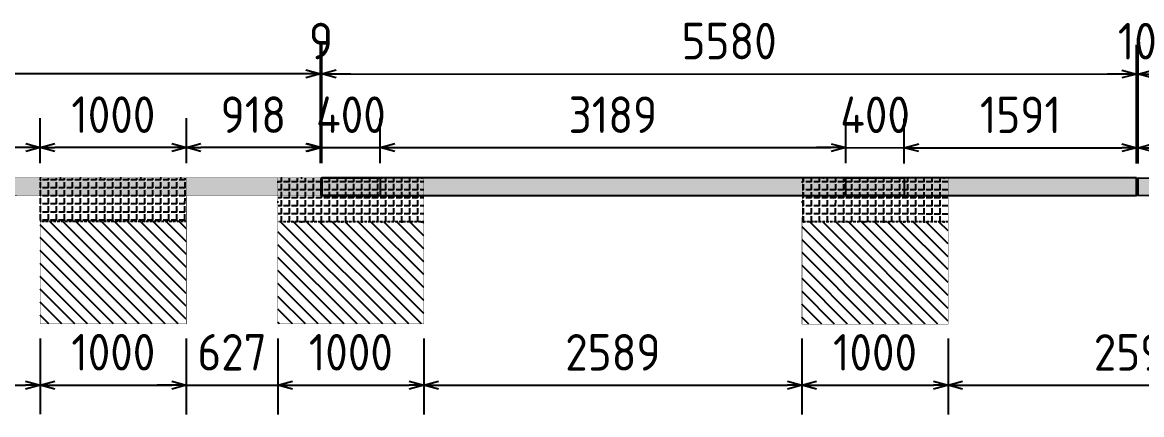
# Model space of a CAD drawing. Header units: centimetres. Extents: x -6122352 to 6876996, y -1694241 to 2592194.
# Drawn here: x 3282562 to 3290226, y 57756 to 60440 of the extents above; entities that cross this region are included whole.
import ezdxf

# ---------------------------------------------------------------- set-up
doc = ezdxf.new("R2010")
doc.units = ezdxf.units.CM
doc.header["$MEASUREMENT"] = 0
doc.header["$PDMODE"] = 66
doc.header["$PDSIZE"] = 100
doc.linetypes.add('CENTER', pattern=[2, 1.25, -0.25, 0.25, -0.25])
doc.linetypes.add('DASHED2', pattern=[0.375, 0.25, -0.125])
doc.layers.get('Defpoints').update_dxf_attribs({"color": 255, "linetype": 'CENTER'})
for name, color, linetype in [('@MI-FOOTINGS', 7, 'Continuous'), ('@MI-TYPE-01', 30, 'Continuous'), ('@MI-TYPE-02', 6, 'Continuous')]:
    doc.layers.add(name, color=color, linetype=linetype)
doc.styles.add('Schueco-BEMSTIL', font='isocpeur.ttf', dxfattribs={"width": 0.9})
doc.dimstyles.new('MI- JWC-TXT-2.5 MM', dxfattribs={"dimscale": 1.5, "dimtxt": 2.5, "dimasz": 1, "dimexe": 2, "dimexo": 1, "dimgap": 1, "dimtad": 1, "dimdec": 0, "dimdsep": 46, "dimtxsty": 'Schueco-BEMSTIL', "dimblk": 'OPEN30', "dimcen": 0, "dimdle": 2, "dimclrd": 140, "dimclre": 8, "dimclrt": 40, "dimadec": 0, "dimazin": 2, "dimtfac": 1, "dimtdec": 0, "dimtix": 1, "dimtmove": 2, "dimatfit": 3, "dimldrblk": 'OPEN', "dimfxl": 2, "dimlwd": -1, "dimlwe": -1, "dimarcsym": 0})

# ---------------------------------------------------------------- blocks, each defined once
blk = doc.blocks.new('T1-FOOTING')
at = {"transparency": 33554679}
h = blk.add_hatch(dxfattribs=at)
h.set_pattern_fill('ANGLE', color=256, scale=500)
h.set_pattern_definition([(0, (0, 0), (0, 137.5), [100, -37.5]), (90, (0, 0), (-137.5, 8e-15), [100, -37.5])])
h.paths.add_polyline_path([(-500, -300), (500, -300), (500, 0), (-500, 0)])
h.paths.add_polyline_path([(-499.75, -299.75), (499.75, -299.75), (499.75, -0.25), (-499.75, -0.25)], flags=16)
h = blk.add_hatch(dxfattribs=at)
h.set_pattern_fill('ANGLE', color=8, scale=200)
h.set_pattern_definition([(0, (0, 0), (0, 55), [40, -15]), (90, (0, 0), (-55, 3e-15), [40, -15])])
h.paths.add_polyline_path([(500, -300), (500, 0), (-500, 0), (-500, -300)])
h = blk.add_hatch(dxfattribs=at)
h.set_pattern_fill('ANSI31', color=8, scale=500)
h.paths.add_polyline_path([(500, -1000), (500, -300), (-500, -300), (-500, -1000)])
at = {"layer": '@MI-TYPE-01', "color": 240, "linetype": 'DASHED2', "true_color": 0xed1f24}
blk.add_line((-500, -300), (500, -300), dxfattribs=at)
at = {"layer": '@MI-TYPE-01', "color": 240, "true_color": 0xed1f24, "const_width": 2.5}
blk.add_lwpolyline([(-500, 0), (500, 0), (500, -1000), (-500, -1000)], close=True, dxfattribs=at)
blk = doc.blocks.new('_Open30')
at = {"color": 0, "linetype": 'ByBlock', "lineweight": -2}
for p, q in [((-1, 0.268), (0, 0)), ((0, 0), (-1, -0.268)), ((0, 0), (-1, 0))]:
    blk.add_line(p, q, dxfattribs=at)
blk = doc.blocks.new('*D919')
at = {"layer": '@MI-TYPE-02', "color": 8, "transparency": 16777216}
for p, q in [((382575.2, -149262.9), (383386.9, -149262.8)), ((382576.2, -155097.9), (383387.9, -155097.8))]:
    blk.add_line(p, q, dxfattribs=at)
at = {"layer": '@MI-TYPE-02', "color": 140, "transparency": 16777216}
blk.add_line((383187.9, -154997.8), (383186.9, -149362.8), dxfattribs=at)
at = {"layer": 'Defpoints', "color": 0, "transparency": 16777216}
for p in [(382475.2, -149263), (383186.9, -149262.8), (382476.2, -155098)]:
    blk.add_point(p, dxfattribs=at)
at = {"layer": '@MI-TYPE-02', "color": 140, "transparency": 16777216, "xscale": 100, "yscale": 100, "zscale": 100}
for p, rotation in [((383186.9, -149262.8), 90.01026582106833), ((383187.9, -155097.8), 270.0102658210683)]:
    blk.add_blockref('_Open30', p, dxfattribs=dict(at, rotation=rotation))
at = {"layer": '@MI-TYPE-02', "color": 40, "transparency": 16777216, "insert": (383412.4, -152180.3), "char_height": 250, "attachment_point": 5, "rotation": 270.01027, "style": 'Schueco-BEMSTIL'}
blk.add_mtext('5835', dxfattribs=at)
blk = doc.blocks.new('_Open')
at = {"color": 0, "linetype": 'ByBlock', "lineweight": -2}
for p, q in [((-1, 0.2), (0, 0)), ((-1, -0.2), (0, 0)), ((0, 0), (-1, 0))]:
    blk.add_line(p, q, dxfattribs=at)
blk = doc.blocks.new('*D920')
at = {"layer": '@MI-TYPE-02', "color": 8, "transparency": 16777216}
for p, q in [((382576.9, -154180.4), (382883.4, -154180.3)), ((382576.2, -155097.9), (382883.6, -155097.9))]:
    blk.add_line(p, q, dxfattribs=at)
at = {"layer": '@MI-TYPE-02', "color": 140, "transparency": 16777216}
blk.add_line((382683.6, -154997.9), (382683.4, -154280.4), dxfattribs=at)
at = {"layer": 'Defpoints', "color": 0, "transparency": 16777216}
for p in [(382476.9, -154180.4), (382683.4, -154180.4), (382476.2, -155098)]:
    blk.add_point(p, dxfattribs=at)
at = {"layer": '@MI-TYPE-02', "color": 140, "transparency": 16777216, "xscale": 100, "yscale": 100, "zscale": 100}
for p, rotation in [((382683.4, -154180.4), 90.01026582106833), ((382683.6, -155097.9), 270.0102658210683)]:
    blk.add_blockref('_Open30', p, dxfattribs=dict(at, rotation=rotation))
at = {"layer": '@MI-TYPE-02', "color": 40, "transparency": 16777216, "insert": (382908.5, -154639.1), "char_height": 250, "attachment_point": 5, "rotation": 270.01027, "style": 'Schueco-BEMSTIL'}
blk.add_mtext('918', dxfattribs=at)
blk = doc.blocks.new('*D921')
at = {"layer": '@MI-TYPE-02', "color": 8, "transparency": 16777216}
for p, q in [((382575.8, -153180.4), (382883.3, -153180.3)), ((382576.9, -154180.4), (382883.4, -154180.3))]:
    blk.add_line(p, q, dxfattribs=at)
at = {"layer": '@MI-TYPE-02', "color": 140, "transparency": 16777216}
blk.add_line((382683.4, -154080.4), (382683.3, -153280.4), dxfattribs=at)
at = {"layer": 'Defpoints', "color": 0, "transparency": 16777216}
for p in [(382475.8, -153180.4), (382683.3, -153180.4), (382476.9, -154180.4)]:
    blk.add_point(p, dxfattribs=at)
at = {"layer": '@MI-TYPE-02', "color": 140, "transparency": 16777216, "xscale": 100, "yscale": 100, "zscale": 100}
for p, rotation in [((382683.3, -153180.4), 90.01026582106833), ((382683.4, -154180.4), 270.0102658210683)]:
    blk.add_blockref('_Open30', p, dxfattribs=dict(at, rotation=rotation))
at = {"layer": '@MI-TYPE-02', "color": 40, "transparency": 16777216, "insert": (382908.3, -153680.3), "char_height": 250, "attachment_point": 5, "rotation": 270.01027, "style": 'Schueco-BEMSTIL'}
blk.add_mtext('1000', dxfattribs=at)
blk = doc.blocks.new('*D922')
at = {"layer": '@MI-TYPE-02', "color": 8, "transparency": 16777216}
for p, q in [((382576.4, -151180.4), (382882.9, -151180.3)), ((382575.8, -153180.4), (382883.3, -153180.3))]:
    blk.add_line(p, q, dxfattribs=at)
at = {"layer": '@MI-TYPE-02', "color": 140, "transparency": 16777216}
blk.add_line((382683.2, -153080.4), (382682.9, -151280.4), dxfattribs=at)
at = {"layer": 'Defpoints', "color": 0, "transparency": 16777216}
for p in [(382476.4, -151180.4), (382682.9, -151180.4), (382475.8, -153180.4)]:
    blk.add_point(p, dxfattribs=at)
at = {"layer": '@MI-TYPE-02', "color": 140, "transparency": 16777216, "xscale": 100, "yscale": 100, "zscale": 100}
for p, rotation in [((382682.9, -151180.4), 90.01026582106833), ((382683.3, -153180.4), 270.0102658210683)]:
    blk.add_blockref('_Open30', p, dxfattribs=dict(at, rotation=rotation))
at = {"layer": '@MI-TYPE-02', "color": 40, "transparency": 16777216, "insert": (382908.1, -152180.3), "char_height": 250, "attachment_point": 5, "rotation": 270.01027, "style": 'Schueco-BEMSTIL'}
blk.add_mtext('2000', dxfattribs=at)
blk = doc.blocks.new('RCC COPING')
at = {"layer": '@MI-TYPE-01', "transparency": 33554679}
h = blk.add_hatch(color=8, dxfattribs=at)
h.dxf.hatch_style = 1
h.paths.add_polyline_path([(60, 200), (-60, 200), (-60, -200), (60, -200)])
at = {"layer": '@MI-TYPE-01', "color": 30}
blk.add_lwpolyline([(-60, 200), (60, 200), (60, -200), (-60, -200)], close=True, dxfattribs=at)
blk = doc.blocks.new('31309MM')
at = {"layer": '@MI-TYPE-01', "transparency": 33554679}
h = blk.add_hatch(color=30, dxfattribs=at)
h.dxf.hatch_style = 1
h.paths.add_polyline_path([(0, 120), (5581.9, 120), (5581.9, 0), (0, 0)])
h.paths.add_polyline_path([(5591.9, 0), (12764, 0), (12764, 120), (5591.9, 120)])
h.paths.add_polyline_path([(12774, 120), (18355.6, 120), (18355.6, -0.2), (12774, -0.2)])
h.paths.add_polyline_path([(18365.7, -0.2), (23537.4, -0.2), (23537.4, 120), (18365.7, 120)])
h.paths.add_polyline_path([(23547.4, 120), (30719.5, 120), (30719.5, 0), (23547.4, 0)])
h.paths.add_polyline_path([(30729.5, 0), (36309.3, 0), (36309.3, 120), (30729.5, 120)])
at = {"layer": '@MI-TYPE-01', "color": 30}
for points in [[(23547.4, 120), (30719.5, 120), (30719.5, 0), (23547.4, 0)], [(30729.5, 0), (36309.3, 0), (36309.3, 120), (30729.5, 120)]]:
    blk.add_lwpolyline(points, close=True, dxfattribs=at)
at = {"layer": '@MI-TYPE-01', "color": 240, "true_color": 0xed1f24, "rotation": 89.95700707059105}
for p in [(32520.3, 60), (36109.3, 60.2)]:
    blk.add_blockref('RCC COPING', p, dxfattribs=at)
blk = doc.blocks.new('A$Ceca04276')
at = {"layer": '@MI-TYPE-01', "color": 30, "rotation": 89.98971944707202}
blk.add_blockref('31309MM', (0.5, 9.9), dxfattribs=at)
blk = doc.blocks.new('*D925')
at = {"layer": '@MI-TYPE-02', "color": 140, "transparency": 16777216}
for p, q in [((383187.9, -154997.8), (383187.9, -154897.8)), ((383187.9, -155097.8), (383187.9, -155106.9)), ((383187.9, -155206.9), (383188, -155306.9))]:
    blk.add_line(p, q, dxfattribs=at)
at = {"layer": '@MI-TYPE-02', "color": 8, "transparency": 16777216}
for p, q in [((382576.2, -155097.9), (383387.9, -155097.8)), ((382576.3, -155107), (383387.9, -155106.9))]:
    blk.add_line(p, q, dxfattribs=at)
at = {"layer": 'Defpoints', "color": 0, "transparency": 16777216}
for p in [(382476.2, -155098), (382476.3, -155107), (383187.9, -155106.9)]:
    blk.add_point(p, dxfattribs=at)
at = {"layer": '@MI-TYPE-02', "color": 140, "transparency": 16777216, "xscale": 100, "yscale": 100, "zscale": 100}
for p, rotation in [((383187.9, -155097.8), 270.0102658210683), ((383187.9, -155106.9), 90.01026582106833)]:
    blk.add_blockref('_Open30', p, dxfattribs=dict(at, rotation=rotation))
at = {"layer": '@MI-TYPE-02', "color": 40, "transparency": 16777216, "insert": (383412.9, -155102.3), "char_height": 250, "attachment_point": 5, "rotation": 270.01027, "style": 'Schueco-BEMSTIL'}
blk.add_mtext('9', dxfattribs=at)
blk = doc.blocks.new('*D1374')
at = {"layer": '@MI-TYPE-02', "color": 8, "transparency": 16777216}
for p, q in [((92.5, 42154.2), (904.1, 42154.4)), ((93.7, 36574.5), (905.1, 36574.6))]:
    blk.add_line(p, q, dxfattribs=at)
at = {"layer": '@MI-TYPE-02', "color": 140, "transparency": 16777216}
blk.add_line((704.1, 42054.3), (705.1, 36674.6), dxfattribs=at)
at = {"layer": 'Defpoints', "color": 0, "transparency": 16777216}
for p in [(-7.5, 42154.2), (-6.3, 36574.5), (705.1, 36574.6)]:
    blk.add_point(p, dxfattribs=at)
at = {"layer": '@MI-TYPE-02', "color": 140, "transparency": 16777216, "xscale": 100, "yscale": 100, "zscale": 100}
for p, rotation in [((704.1, 42154.3), 90.01026582106833), ((705.1, 36574.6), 270.0102658210683)]:
    blk.add_blockref('_Open30', p, dxfattribs=dict(at, rotation=rotation))
at = {"layer": '@MI-TYPE-02', "color": 40, "transparency": 16777216, "insert": (929.6, 39364.5), "char_height": 250, "attachment_point": 5, "rotation": 270.01027, "style": 'Schueco-BEMSTIL'}
blk.add_mtext('5580', dxfattribs=at)
blk = doc.blocks.new('*D1375')
at = {"layer": '@MI-TYPE-02', "color": 140, "transparency": 16777216}
for p, q in [((705.1, 36674.6), (705.1, 36774.6)), ((705.1, 36574.6), (705.1, 36564.6)), ((705.1, 36464.6), (705.1, 36364.6))]:
    blk.add_line(p, q, dxfattribs=at)
at = {"layer": '@MI-TYPE-02', "color": 8, "transparency": 16777216}
for p, q in [((93.7, 36574.5), (905.1, 36574.6)), ((93.7, 36564.5), (905.1, 36564.6))]:
    blk.add_line(p, q, dxfattribs=at)
at = {"layer": 'Defpoints', "color": 0, "transparency": 16777216}
for p in [(-6.3, 36574.5), (-6.3, 36564.5), (705.1, 36564.6)]:
    blk.add_point(p, dxfattribs=at)
at = {"layer": '@MI-TYPE-02', "color": 140, "transparency": 16777216, "xscale": 100, "yscale": 100, "zscale": 100}
for p, rotation in [((705.1, 36574.6), 270.0102658210683), ((705.1, 36564.6), 90.01026582106833)]:
    blk.add_blockref('_Open30', p, dxfattribs=dict(at, rotation=rotation))
at = {"layer": '@MI-TYPE-02', "color": 40, "transparency": 16777216, "insert": (930.1, 36569.6), "char_height": 250, "attachment_point": 5, "rotation": 270.01027, "style": 'Schueco-BEMSTIL'}
blk.add_mtext('10', dxfattribs=at)
blk = doc.blocks.new('*D1376')
at = {"layer": '@MI-TYPE-02', "color": 8, "transparency": 16777216}
for p, q in [((93.7, 36564.5), (905.1, 36564.6)), ((94.9, 29392.4), (906.4, 29392.5))]:
    blk.add_line(p, q, dxfattribs=at)
at = {"layer": '@MI-TYPE-02', "color": 140, "transparency": 16777216}
blk.add_line((705.1, 36464.6), (706.4, 29492.5), dxfattribs=at)
at = {"layer": 'Defpoints', "color": 0, "transparency": 16777216}
for p in [(-6.3, 36564.5), (-5.1, 29392.3), (706.4, 29392.5)]:
    blk.add_point(p, dxfattribs=at)
at = {"layer": '@MI-TYPE-02', "color": 140, "transparency": 16777216, "xscale": 100, "yscale": 100, "zscale": 100}
for p, rotation in [((705.1, 36564.6), 90.01026582106833), ((706.4, 29392.5), 270.0102658210683)]:
    blk.add_blockref('_Open30', p, dxfattribs=dict(at, rotation=rotation))
at = {"layer": '@MI-TYPE-02', "color": 40, "transparency": 16777216, "insert": (930.7, 32978.6), "char_height": 250, "attachment_point": 5, "rotation": 270.01027, "style": 'Schueco-BEMSTIL'}
blk.add_mtext('7172', dxfattribs=at)
blk = doc.blocks.new('*D926')
at = {"layer": '@MI-TYPE-02', "color": 140, "transparency": 16777216}
for p, q in [((382683.6, -155006.9), (382683.6, -154906.9)), ((382683.6, -155106.9), (382683.7, -155507)), ((382683.7, -155607), (382683.7, -155707))]:
    blk.add_line(p, q, dxfattribs=at)
at = {"layer": '@MI-TYPE-02', "color": 8, "transparency": 16777216}
for p, q in [((382576, -155106.9), (382883.6, -155106.9)), ((382576.6, -155507), (382883.7, -155507))]:
    blk.add_line(p, q, dxfattribs=at)
at = {"layer": 'Defpoints', "color": 0, "transparency": 16777216}
for p in [(382476, -155107), (382476.6, -155507), (382683.7, -155507)]:
    blk.add_point(p, dxfattribs=at)
at = {"layer": '@MI-TYPE-02', "color": 140, "transparency": 16777216, "xscale": 100, "yscale": 100, "zscale": 100}
for p, rotation in [((382683.6, -155106.9), 270.0102658210683), ((382683.7, -155507), 90.01026582106833)]:
    blk.add_blockref('_Open30', p, dxfattribs=dict(at, rotation=rotation))
at = {"layer": '@MI-TYPE-02', "color": 40, "transparency": 16777216, "insert": (382908.6, -155306.9), "char_height": 250, "attachment_point": 5, "rotation": 270.01027, "style": 'Schueco-BEMSTIL'}
blk.add_mtext('400', dxfattribs=at)
blk = doc.blocks.new('*D927')
at = {"layer": '@MI-TYPE-02', "color": 8, "transparency": 16777216}
for p, q in [((382576.6, -155507), (382883.7, -155507)), ((382577.3, -158696.1), (382884.2, -158696))]:
    blk.add_line(p, q, dxfattribs=at)
at = {"layer": '@MI-TYPE-02', "color": 140, "transparency": 16777216}
blk.add_line((382683.7, -155607), (382684.2, -158596), dxfattribs=at)
at = {"layer": 'Defpoints', "color": 0, "transparency": 16777216}
for p in [(382476.6, -155507), (382477.3, -158696.1), (382684.2, -158696)]:
    blk.add_point(p, dxfattribs=at)
at = {"layer": '@MI-TYPE-02', "color": 140, "transparency": 16777216, "xscale": 100, "yscale": 100, "zscale": 100}
for p, rotation in [((382683.7, -155507), 90.01026582106833), ((382684.2, -158696), 270.0102658210683)]:
    blk.add_blockref('_Open30', p, dxfattribs=dict(at, rotation=rotation))
at = {"layer": '@MI-TYPE-02', "color": 40, "transparency": 16777216, "insert": (382909, -157101.5), "char_height": 250, "attachment_point": 5, "rotation": 270.01027, "style": 'Schueco-BEMSTIL'}
blk.add_mtext('3189', dxfattribs=at)
blk = doc.blocks.new('*D928')
at = {"layer": '@MI-TYPE-02', "color": 140, "transparency": 16777216}
for p, q in [((382684.2, -158596), (382684.2, -158496)), ((382684.2, -158696), (382684.3, -159096)), ((382684.3, -159196), (382684.3, -159296))]:
    blk.add_line(p, q, dxfattribs=at)
at = {"layer": '@MI-TYPE-02', "color": 8, "transparency": 16777216}
for p, q in [((382577.3, -158696.1), (382884.2, -158696)), ((382577.1, -159096.1), (382884.3, -159096))]:
    blk.add_line(p, q, dxfattribs=at)
at = {"layer": 'Defpoints', "color": 0, "transparency": 16777216}
for p in [(382477.3, -158696.1), (382477.1, -159096.1), (382684.3, -159096)]:
    blk.add_point(p, dxfattribs=at)
at = {"layer": '@MI-TYPE-02', "color": 140, "transparency": 16777216, "xscale": 100, "yscale": 100, "zscale": 100}
for p, rotation in [((382684.2, -158696), 270.0102658210683), ((382684.3, -159096), 90.01026582106833)]:
    blk.add_blockref('_Open30', p, dxfattribs=dict(at, rotation=rotation))
at = {"layer": '@MI-TYPE-02', "color": 40, "transparency": 16777216, "insert": (382909.3, -158896), "char_height": 250, "attachment_point": 5, "rotation": 270.01027, "style": 'Schueco-BEMSTIL'}
blk.add_mtext('400', dxfattribs=at)
blk = doc.blocks.new('*D929')
at = {"layer": '@MI-TYPE-02', "color": 8, "transparency": 16777216}
for p, q in [((382577.1, -159096.1), (382884.3, -159096)), ((382577.3, -160686.8), (382884.6, -160686.7))]:
    blk.add_line(p, q, dxfattribs=at)
at = {"layer": '@MI-TYPE-02', "color": 140, "transparency": 16777216}
blk.add_line((382684.3, -159196), (382684.6, -160586.7), dxfattribs=at)
at = {"layer": 'Defpoints', "color": 0, "transparency": 16777216}
for p in [(382477.1, -159096.1), (382477.3, -160686.8), (382684.6, -160686.7)]:
    blk.add_point(p, dxfattribs=at)
at = {"layer": '@MI-TYPE-02', "color": 140, "transparency": 16777216, "xscale": 100, "yscale": 100, "zscale": 100}
for p, rotation in [((382684.3, -159096), 90.01026582106833), ((382684.6, -160686.7), 270.0102658210683)]:
    blk.add_blockref('_Open30', p, dxfattribs=dict(at, rotation=rotation))
at = {"layer": '@MI-TYPE-02', "color": 40, "transparency": 16777216, "insert": (382909.5, -159891.4), "char_height": 250, "attachment_point": 5, "rotation": 270.01027, "style": 'Schueco-BEMSTIL'}
blk.add_mtext('1591', dxfattribs=at)
blk = doc.blocks.new('*D930')
at = {"layer": '@MI-TYPE-02', "color": 8, "transparency": 16777216}
for p, q in [((382577.3, -160696.8), (382884.6, -160696.7)), ((382577.6, -162287.5), (382884.9, -162287.4))]:
    blk.add_line(p, q, dxfattribs=at)
at = {"layer": '@MI-TYPE-02', "color": 140, "transparency": 16777216}
blk.add_line((382684.6, -160796.7), (382684.9, -162187.4), dxfattribs=at)
at = {"layer": 'Defpoints', "color": 0, "transparency": 16777216}
for p in [(382477.3, -160696.8), (382477.6, -162287.5), (382684.9, -162287.4)]:
    blk.add_point(p, dxfattribs=at)
at = {"layer": '@MI-TYPE-02', "color": 140, "transparency": 16777216, "xscale": 100, "yscale": 100, "zscale": 100}
for p, rotation in [((382684.6, -160696.7), 90.01026582106833), ((382684.9, -162287.4), 270.0102658210683)]:
    blk.add_blockref('_Open30', p, dxfattribs=dict(at, rotation=rotation))
at = {"layer": '@MI-TYPE-02', "color": 40, "transparency": 16777216, "insert": (382909.7, -161492.1), "char_height": 250, "attachment_point": 5, "rotation": 270.01027, "style": 'Schueco-BEMSTIL'}
blk.add_mtext('1591', dxfattribs=at)
blk = doc.blocks.new('*D1400')
at = {"layer": '@MI-TYPE-02', "color": 8, "transparency": 16777216}
for p, q in [((-1107.5, 46080.6), (-1626.9, 46080.5)), ((-1107.1, 44080.6), (-1626.6, 44080.5))]:
    blk.add_line(p, q, dxfattribs=at)
at = {"layer": '@MI-TYPE-02', "color": 140, "transparency": 16777216}
blk.add_line((-1426.9, 45980.6), (-1426.6, 44180.6), dxfattribs=at)
at = {"layer": 'Defpoints', "color": 0, "transparency": 16777216}
for p in [(-1007.5, 46080.6), (-1426.6, 44080.6), (-1007.1, 44080.6)]:
    blk.add_point(p, dxfattribs=at)
at = {"layer": '@MI-TYPE-02', "color": 140, "transparency": 16777216, "xscale": 100, "yscale": 100, "zscale": 100}
for p, rotation in [((-1426.9, 46080.6), 90.01026582106819), ((-1426.6, 44080.6), 270.0102658210682)]:
    blk.add_blockref('_Open30', p, dxfattribs=dict(at, rotation=rotation))
at = {"layer": '@MI-TYPE-02', "color": 40, "transparency": 16777216, "insert": (-1201.7, 45080.6), "char_height": 250, "attachment_point": 5, "rotation": 270.01027, "style": 'Schueco-BEMSTIL'}
blk.add_mtext('2000', dxfattribs=at)
blk = doc.blocks.new('*D1401')
at = {"layer": '@MI-TYPE-02', "color": 8, "transparency": 16777216}
for p, q in [((-1107.1, 44080.6), (-1626.6, 44080.5)), ((-1106.9, 43080.6), (-1626.4, 43080.5))]:
    blk.add_line(p, q, dxfattribs=at)
at = {"layer": '@MI-TYPE-02', "color": 140, "transparency": 16777216}
blk.add_line((-1426.5, 43980.6), (-1426.4, 43180.6), dxfattribs=at)
at = {"layer": 'Defpoints', "color": 0, "transparency": 16777216}
for p in [(-1007.1, 44080.6), (-1426.4, 43080.6), (-1006.9, 43080.6)]:
    blk.add_point(p, dxfattribs=at)
at = {"layer": '@MI-TYPE-02', "color": 140, "transparency": 16777216, "xscale": 100, "yscale": 100, "zscale": 100}
for p, rotation in [((-1426.6, 44080.6), 90.01026582106819), ((-1426.4, 43080.6), 270.0102658210682)]:
    blk.add_blockref('_Open30', p, dxfattribs=dict(at, rotation=rotation))
at = {"layer": '@MI-TYPE-02', "color": 40, "transparency": 16777216, "insert": (-1201.5, 43580.6), "char_height": 250, "attachment_point": 5, "rotation": 270.01027, "style": 'Schueco-BEMSTIL'}
blk.add_mtext('1000', dxfattribs=at)
blk = doc.blocks.new('*D1402')
at = {"layer": '@MI-TYPE-02', "color": 140, "transparency": 16777216}
for p, q in [((-1426.4, 43180.6), (-1426.4, 43280.6)), ((-1426.4, 43080.6), (-1426.3, 42453.9)), ((-1426.2, 42353.9), (-1426.2, 42253.9))]:
    blk.add_line(p, q, dxfattribs=at)
at = {"layer": '@MI-TYPE-02', "color": 8, "transparency": 16777216}
for p, q in [((-1106.9, 43080.6), (-1626.4, 43080.5)), ((-1107.5, 42454), (-1626.3, 42453.9))]:
    blk.add_line(p, q, dxfattribs=at)
at = {"layer": 'Defpoints', "color": 0, "transparency": 16777216}
for p in [(-1006.9, 43080.6), (-1426.3, 42453.9), (-1007.5, 42454)]:
    blk.add_point(p, dxfattribs=at)
at = {"layer": '@MI-TYPE-02', "color": 140, "transparency": 16777216, "xscale": 100, "yscale": 100, "zscale": 100}
for p, rotation in [((-1426.4, 43080.6), 270.0102658210682), ((-1426.3, 42453.9), 90.01026582106819)]:
    blk.add_blockref('_Open30', p, dxfattribs=dict(at, rotation=rotation))
at = {"layer": '@MI-TYPE-02', "color": 40, "transparency": 16777216, "insert": (-1201.3, 42767.3), "char_height": 250, "attachment_point": 5, "rotation": 270.01027, "style": 'Schueco-BEMSTIL'}
blk.add_mtext('627', dxfattribs=at)
blk = doc.blocks.new('*D1403')
at = {"layer": '@MI-TYPE-02', "color": 8, "transparency": 16777216}
for p, q in [((-1107.5, 42454), (-1626.3, 42453.9)), ((-1107.4, 41454), (-1626.1, 41453.9))]:
    blk.add_line(p, q, dxfattribs=at)
at = {"layer": '@MI-TYPE-02', "color": 140, "transparency": 16777216}
blk.add_line((-1426.2, 42353.9), (-1426.1, 41553.9), dxfattribs=at)
at = {"layer": 'Defpoints', "color": 0, "transparency": 16777216}
for p in [(-1007.5, 42454), (-1426.1, 41453.9), (-1007.4, 41454)]:
    blk.add_point(p, dxfattribs=at)
at = {"layer": '@MI-TYPE-02', "color": 140, "transparency": 16777216, "xscale": 100, "yscale": 100, "zscale": 100}
for p, rotation in [((-1426.3, 42453.9), 90.01026582106819), ((-1426.1, 41453.9), 270.0102658210682)]:
    blk.add_blockref('_Open30', p, dxfattribs=dict(at, rotation=rotation))
at = {"layer": '@MI-TYPE-02', "color": 40, "transparency": 16777216, "insert": (-1201.2, 41954), "char_height": 250, "attachment_point": 5, "rotation": 270.01027, "style": 'Schueco-BEMSTIL'}
blk.add_mtext('1000', dxfattribs=at)
blk = doc.blocks.new('*D1404')
at = {"layer": '@MI-TYPE-02', "color": 8, "transparency": 16777216}
for p, q in [((-1107.4, 41454), (-1626.1, 41453.9)), ((-1106.7, 38865), (-1625.6, 38864.9))]:
    blk.add_line(p, q, dxfattribs=at)
at = {"layer": '@MI-TYPE-02', "color": 140, "transparency": 16777216}
blk.add_line((-1426.1, 41353.9), (-1425.6, 38964.9), dxfattribs=at)
at = {"layer": 'Defpoints', "color": 0, "transparency": 16777216}
for p in [(-1007.4, 41454), (-1425.6, 38864.9), (-1006.7, 38865)]:
    blk.add_point(p, dxfattribs=at)
at = {"layer": '@MI-TYPE-02', "color": 140, "transparency": 16777216, "xscale": 100, "yscale": 100, "zscale": 100}
for p, rotation in [((-1426.1, 41453.9), 90.01026582106819), ((-1425.6, 38864.9), 270.0102658210682)]:
    blk.add_blockref('_Open30', p, dxfattribs=dict(at, rotation=rotation))
at = {"layer": '@MI-TYPE-02', "color": 40, "transparency": 16777216, "insert": (-1200.9, 40159.5), "char_height": 250, "attachment_point": 5, "rotation": 270.01027, "style": 'Schueco-BEMSTIL'}
blk.add_mtext('2589', dxfattribs=at)
blk = doc.blocks.new('*D1405')
at = {"layer": '@MI-TYPE-02', "color": 8, "transparency": 16777216}
for p, q in [((-1106.7, 38865), (-1625.6, 38864.9)), ((-1106.6, 37865), (-1625.4, 37864.9))]:
    blk.add_line(p, q, dxfattribs=at)
at = {"layer": '@MI-TYPE-02', "color": 140, "transparency": 16777216}
blk.add_line((-1425.6, 38764.9), (-1425.5, 37964.9), dxfattribs=at)
at = {"layer": 'Defpoints', "color": 0, "transparency": 16777216}
for p in [(-1006.7, 38865), (-1425.4, 37864.9), (-1006.6, 37865)]:
    blk.add_point(p, dxfattribs=at)
at = {"layer": '@MI-TYPE-02', "color": 140, "transparency": 16777216, "xscale": 100, "yscale": 100, "zscale": 100}
for p, rotation in [((-1425.6, 38864.9), 90.01026582106819), ((-1425.4, 37864.9), 270.0102658210682)]:
    blk.add_blockref('_Open30', p, dxfattribs=dict(at, rotation=rotation))
at = {"layer": '@MI-TYPE-02', "color": 40, "transparency": 16777216, "insert": (-1200.5, 38364.9), "char_height": 250, "attachment_point": 5, "rotation": 270.01027, "style": 'Schueco-BEMSTIL'}
blk.add_mtext('1000', dxfattribs=at)
blk = doc.blocks.new('*D1406')
at = {"layer": '@MI-TYPE-02', "color": 8, "transparency": 16777216}
for p, q in [((-1106.6, 37865), (-1625.4, 37864.9)), ((-1106.3, 35273.6), (-1625, 35273.5))]:
    blk.add_line(p, q, dxfattribs=at)
at = {"layer": '@MI-TYPE-02', "color": 140, "transparency": 16777216}
blk.add_line((-1425.4, 37764.9), (-1425, 35373.5), dxfattribs=at)
at = {"layer": 'Defpoints', "color": 0, "transparency": 16777216}
for p in [(-1006.6, 37865), (-1425, 35273.5), (-1006.3, 35273.6)]:
    blk.add_point(p, dxfattribs=at)
at = {"layer": '@MI-TYPE-02', "color": 140, "transparency": 16777216, "xscale": 100, "yscale": 100, "zscale": 100}
for p, rotation in [((-1425.4, 37864.9), 90.01026582106819), ((-1425, 35273.5), 270.0102658210682)]:
    blk.add_blockref('_Open30', p, dxfattribs=dict(at, rotation=rotation))
at = {"layer": '@MI-TYPE-02', "color": 40, "transparency": 16777216, "insert": (-1200.2, 36569.2), "char_height": 250, "attachment_point": 5, "rotation": 270.01027, "style": 'Schueco-BEMSTIL'}
blk.add_mtext('2591', dxfattribs=at)
blk = doc.blocks.new('T1-PARTITON 2')
at = {"layer": '@MI-TYPE-02'}
h = blk.add_hatch(color=256, dxfattribs=at)
h.dxf.hatch_style = 1
h.paths.add_polyline_path([(-8.7, 47998.3), (-7.6, 42163.3), (-127.6, 42163.3), (-128.7, 47998.3)])
at = {"layer": '@MI-TYPE-02', "const_width": 2.5}
blk.add_lwpolyline([(-8.7, 47998.3), (-7.6, 42163.3), (-127.6, 42163.3), (-128.7, 47998.3)], close=True, dxfattribs=at)
at = {"layer": '@MI-FOOTINGS', "color": 240, "true_color": 0xed1f24, "xscale": -1}
for p, rotation in [((-7, 43580.8), 270.0102658218726), ((-7.4, 41954.2), 270.0100462352146), ((-6.7, 38365.2), 270.0100462352146)]:
    blk.add_blockref('T1-FOOTING', p, dxfattribs=dict(at, rotation=rotation))
at = {"layer": '@MI-TYPE-02', "rotation": 0.02048826124247522}
blk.add_blockref('A$Ceca04276', (-1.3, 5835), dxfattribs=at)
at = {"layer": '@MI-TYPE-02'}
for base, p1, p2, picture, middle, set_off in [((703.1, 47998.4), (-7.6, 42163.3), (-8.7, 47998.3), '*D919', (928.6, 45081), (-382483.8, 197261.2)), ((199.1, 46080.9), (-8, 44080.8), (-7.5, 46080.8), '*D922', (424.2, 45080.9), (-382483.8, 197261.2)), ((199.4, 44080.9), (-6.9, 43080.8), (-8, 44080.8), '*D921', (424.5, 43580.9), (-382483.8, 197261.2)), ((199.6078, 43080.8581), (-7.6237, 42163.2843), (-6.9156, 43080.8211), '*D920', (424.69, 42622.1301), (-382483.8231, 197261.2344)), ((199.8, 41754.2), (-7.8, 42154.3), (-7.3, 41754.2), '*D926', (424.8, 41954.3), (-382483.8, 197261.2)), ((704.1, 42154.3), (-7.6, 42163.3), (-7.5, 42154.2), '*D925', (929.1, 42158.9), (-382483.8, 197261.2)), ((200.4, 38565.2), (-7.3, 41754.2), (-6.5, 38565.2), '*D927', (425.1, 40159.7), (-382483.8, 197261.2)), ((200.5, 38165.2), (-6.5, 38565.2), (-6.8, 38165.2), '*D928', (425.5, 38365.2), (-382483.8, 197261.2)), ((200.8, 36574.5), (-6.8, 38165.2), (-6.5, 36574.5), '*D929', (425.6, 37369.9), (-382483.8, 197261.2)), ((201.1, 34973.8), (-6.5, 36564.5), (-6.2, 34973.7), '*D930', (425.9, 35769.2), (-382483.8, 197261.2))]:
    dim = blk.add_linear_dim(base=base, p1=p1, p2=p2, angle=90.01027, dimstyle='MI- JWC-TXT-2.5 MM', dxfattribs=at)
    dim.commit()
    dim.dimension.update_dxf_attribs({"geometry": picture, "text_midpoint": middle, "insert": set_off})
for base, p1, p2, picture, middle in [((-1426.6, 44080.6), (-1007.5, 46080.6), (-1007.1, 44080.6), '*D1400', (-1201.7, 45080.6)), ((-1426.4, 43080.6), (-1007.1, 44080.6), (-1006.9, 43080.6), '*D1401', (-1201.5, 43580.6)), ((-1426.3, 42453.9), (-1006.9, 43080.6), (-1007.5, 42454), '*D1402', (-1201.3, 42767.3)), ((-1426.1, 41453.9), (-1007.5, 42454), (-1007.4, 41454), '*D1403', (-1201.2, 41954)), ((705.1, 36574.6), (-7.5, 42154.2), (-6.3, 36574.5), '*D1374', (929.6, 39364.5)), ((-1425.6, 38864.9), (-1007.4, 41454), (-1006.7, 38865), '*D1404', (-1200.9, 40159.5)), ((-1425.4, 37864.9), (-1006.7, 38865), (-1006.6, 37865), '*D1405', (-1200.5, 38364.9)), ((-1425, 35273.5), (-1006.6, 37865), (-1006.3, 35273.6), '*D1406', (-1200.2, 36569.2)), ((705.1, 36564.6), (-6.3, 36574.5), (-6.3, 36564.5), '*D1375', (930.1, 36569.6)), ((706.4, 29392.5), (-6.3, 36564.5), (-5.1, 29392.3), '*D1376', (930.7, 32978.6))]:
    dim = blk.add_linear_dim(base=base, p1=p1, p2=p2, angle=90.01027, dimstyle='MI- JWC-TXT-2.5 MM', dxfattribs=at)
    dim.commit()
    dim.dimension.update_dxf_attribs({"geometry": picture, "text_midpoint": middle})

msp = doc.modelspace()

# ---------------------------------------------------------------- block references
at = {"layer": '@MI-TYPE-01', "rotation": 89.97947632690754}
msp.add_blockref('T1-PARTITON 2', (3326765.68263, 59368.43916), dxfattribs=at)

doc.saveas('drawing.dxf')
